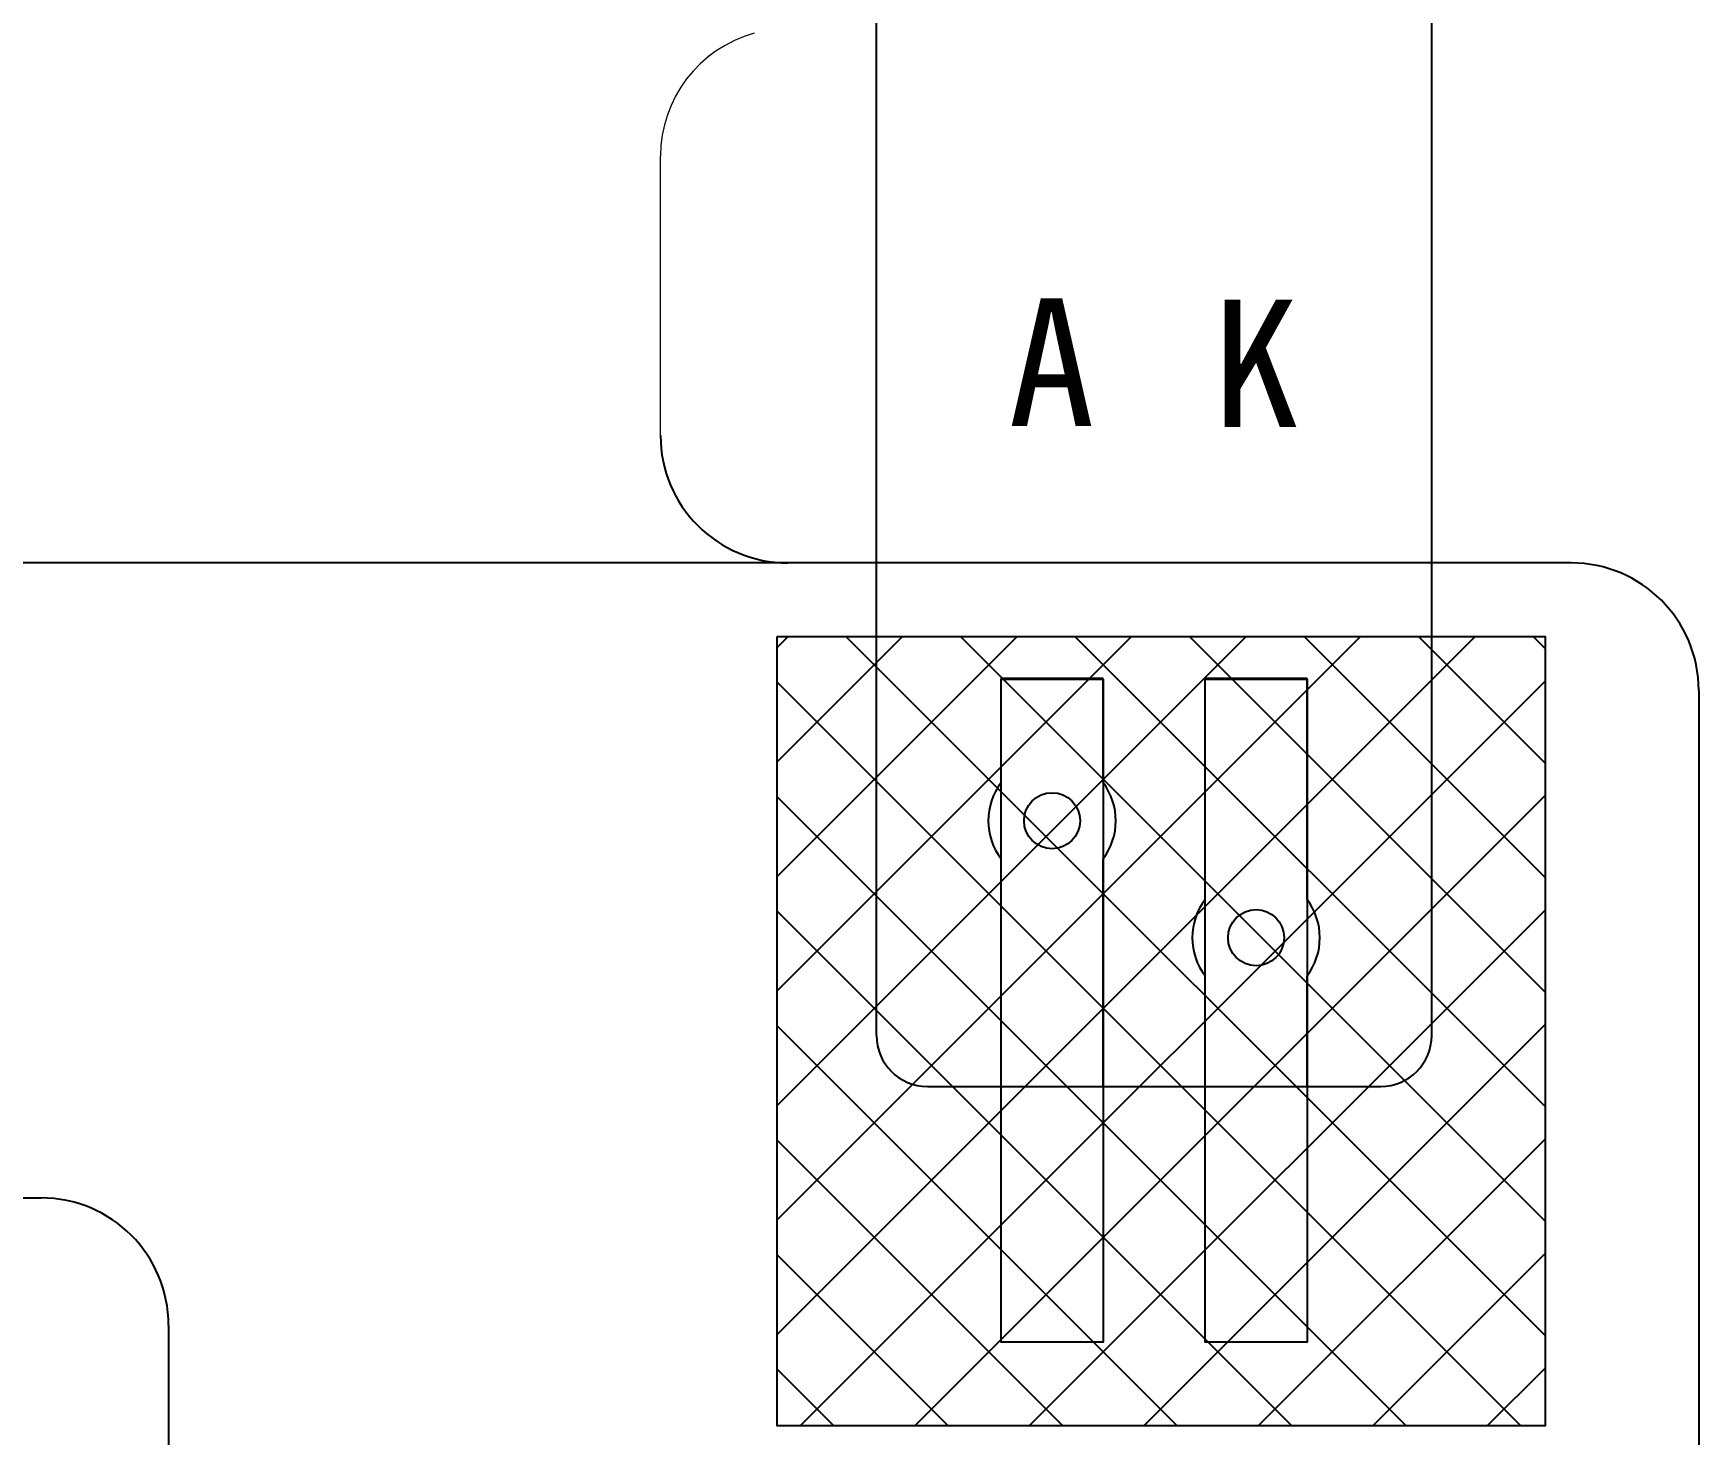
# Model space of a CAD drawing. Header units: millimetres. Extents: x 1040 to 3675, y 249 to 975.
# Drawn here: x 3308.76 to 3315.29, y 848.48 to 853.98 of the extents above; entities that cross this region are included whole.
import ezdxf

# ---------------------------------------------------------------- set-up
doc = ezdxf.new("R2010")
doc.units = ezdxf.units.MM
for name, color, linetype in [('dim', 3, 'Continuous'), ('FPC', 33, 'Continuous'), ('保护膜', 3, 'Continuous')]:
    doc.layers.add(name, color=color, linetype=linetype)
doc.styles.get("Standard").update_dxf_attribs({"font": 'txt', "bigfont": 'gbcbig.shx'})

msp = doc.modelspace()

# ---------------------------------------------------------------- hatches: boundary and pattern name
at = {"layer": '保护膜'}
h = msp.add_hatch(dxfattribs=at)
h.set_pattern_fill('ANSI37', color=2, scale=0.1, style=0)
h.set_pattern_definition([(45, (177.94435, 1158.6243), (-0.224506403, 0.224506403), []), (135, (177.94435, 1158.6243), (-0.224506403, -0.224506403), [])])
h.paths.add_polyline_path([(3311.6731, 851.6106), (3311.6731, 848.5156), (3314.6842, 848.5156), (3314.6842, 851.6106)])

# ---------------------------------------------------------------- linework, layer by layer
for p, q in [((3315.2868, 851.3993), (3315.2868, 842.9092)), ((3302.0506, 849.4092), (3308.7868, 849.4092)), ((3309.2868, 848.9092), (3309.2868, 842.9092))]:
    msp.add_line(p, q)
for centre in [(3314.7868, 851.3993), (3308.7868, 848.9092)]:
    msp.add_arc(centre, 0.5, 0, 90)
at = {"layer": 'dim'}
for p, q in [((3311.7159, 851.8993), (3301.5506, 851.8993)), ((3314.7868, 851.8993), (3311.7159, 851.8993))]:
    msp.add_line(p, q, dxfattribs=at)
for points in [[(3312.5512, 851.4439), (3312.9512, 851.4439), (3312.9512, 848.8439), (3312.5512, 848.8439)], [(3313.3512, 851.4439), (3313.7512, 851.4439), (3313.7512, 848.8439), (3313.3512, 848.8439)]]:
    msp.add_lwpolyline(points, close=True, dxfattribs=at)
msp.add_arc((3311.7159, 852.3993), 0.5, 180, 270, dxfattribs=at)
at = {"layer": 'FPC'}
for p, q in [((3312.0625, 850.0464), (3312.0625, 855.205)), ((3314.2398, 850.0464), (3314.2398, 855.205)), ((3312.5512, 851.4464), (3312.9512, 851.4464)), ((3312.9512, 851.4464), (3312.5512, 851.4464)), ((3312.5512, 851.0383), (3312.5512, 851.4464)), ((3312.5512, 851.4439), (3312.9512, 851.4439)), ((3312.9512, 851.4439), (3312.5512, 851.4439)), ((3312.9512, 851.0383), (3312.9512, 851.4464)), ((3313.3512, 851.4464), (3313.7512, 851.4464)), ((3313.7512, 851.4464), (3313.3512, 851.4464)), ((3313.3512, 850.5796), (3313.3512, 851.4464)), ((3313.3512, 851.4439), (3313.7512, 851.4439)), ((3313.7512, 851.4439), (3313.3512, 851.4439)), ((3313.7512, 850.5796), (3313.7512, 851.4464)), ((3312.5512, 849.8464), (3312.5512, 850.7383)), ((3312.9512, 849.8464), (3312.9512, 850.7383)), ((3313.3512, 849.8464), (3313.3512, 850.2796)), ((3313.7512, 849.8464), (3313.7512, 850.2796)), ((3312.2625, 849.8464), (3314.0398, 849.8464))]:
    msp.add_line(p, q, dxfattribs=at)
at = {"layer": 'FPC', "lineweight": 5}
for p, q in [((3311.2158, 852.8095), (3311.2158, 853.4942)), ((3311.2159, 852.3993), (3311.2159, 853.4942))]:
    msp.add_line(p, q, dxfattribs=at)
at = {"layer": 'FPC'}
for centre in [(3312.7512, 850.8883), (3313.5512, 850.4296)]:
    msp.add_circle(centre, 0.11, dxfattribs=at)
at = {"layer": 'FPC', "lineweight": 5}
for centre in [(3311.7158, 853.4942), (3311.7159, 853.4942)]:
    msp.add_arc(centre, 0.5, 105.33947, 180, dxfattribs=at)
at = {"layer": 'FPC'}
for centre, radius, start, end in [((3312.7512, 850.8883), 0.25, 143.1301, 216.8699), ((3312.7512, 850.8883), 0.25, 323.1301, 36.8699), ((3313.5512, 850.4296), 0.25, 143.1301, 216.8699), ((3313.5512, 850.4296), 0.25, 323.1301, 36.8699), ((3312.2625, 850.0464), 0.2, 180, 270), ((3314.0398, 850.0464), 0.2, 270, 0)]:
    msp.add_arc(centre, radius, start, end, dxfattribs=at)
at = {"layer": '保护膜', "color": 2}
msp.add_lwpolyline([(3311.6731, 851.6106), (3314.6842, 851.6106), (3314.6842, 848.5156), (3311.6731, 848.5156)], close=True, dxfattribs=at)

# ---------------------------------------------------------------- texts
at = {"layer": 'FPC', "char_height": 0.5, "width": 0.21005, "attachment_point": 1}
for s, insert in [('{\\fSimSun|b0|i0|c134|p2;A}', (3312.5789, 852.9364)), ('{\\fSimSun|b0|i0|c134|p2;K}', (3313.3799, 852.932))]:
    msp.add_mtext(s, dxfattribs=dict(at, insert=insert))

doc.saveas('drawing.dxf')
